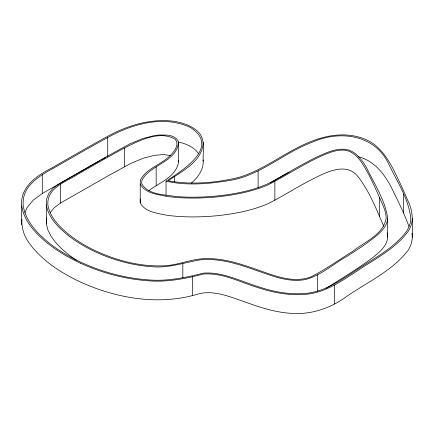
<?xml version="1.0" encoding="UTF-8"?>
<svg xmlns="http://www.w3.org/2000/svg" width="434" height="434" viewBox="0 0 434 434"><rect width="100%" height="100%" fill="white"/><g stroke="black" fill="none" stroke-linecap="round" stroke-linejoin="round"><path stroke-width="0.65" d="M140.215 183.983L140.345 180.094C146.654 167.904 161.736 164.746 170.714 154.976C174.582 151.184 179.725 144.338 175.124 139.227C159.338 129.837 137.99 141.164 123.538 148.477C108.202 156.75 93.147 165.544 78.006 174.175C66.256 181.759 46.628 187.672 47.886 204.946C50.046 217.911 60.218 227.487 69.977 235.385A155.019 89.502 0 0 0 96.739 251.362C117.039 260.59 139.2 266.362 161.605 265.885C177.039 265.906 191.253 258.49 206.692 258.642C231.197 258.203 253.592 269.243 276.518 276.225C287.639 279.469 299.883 281.194 310.977 276.881C325.815 269.389 339.345 259.521 353.488 250.803C365.102 241.564 383.368 234.572 386.135 218.269C386.114 210.935 382.441 204.311 379.652 197.73C374.195 185.812 369.036 173.654 361.772 162.696C357.741 156.902 352.327 151.173 344.981 150.191C335.997 149.383 327.507 153.332 319.5 156.864C301.489 165.305 284.91 176.432 267.116 185.275C251.21 191.909 234.116 195.078 217.043 196.9C200.264 198.446 183.289 198.691 166.564 196.369C157.341 194.323 145.032 193.412 140.215 183.983L140.215 202.814C145.032 212.248 157.341 213.159 166.564 215.204C183.289 217.521 200.264 217.282 217.043 215.736C234.116 213.913 251.21 210.74 267.116 204.105C282.561 196.515 296.97 187 312.334 179.242C326.026 172.379 346.625 161.209 358.527 177.284C369.752 192.002 376.452 209.541 383.824 226.369M140.215 202.814L140.345 198.929M203.237 142.314C202.434 161.708 182.047 170.98 168.229 180.783C191.291 185.036 215.248 182.898 237.973 177.669C267.029 169.271 290.134 147.43 319.185 138.652C335.959 133.309 355.175 133.037 370.766 142.043C381.112 148.466 387.877 158.931 393.399 169.51C398.884 180.273 403.88 191.286 408.638 202.39C413.917 213.349 412.061 225.745 412.3 237.463A67.916 39.212 0 0 1 408.106 250.309C392.271 270.973 367.517 282.008 346.533 296.514C331.006 308.048 311.91 314.574 292.483 313.435C277.993 312.686 263.943 308.715 250.347 303.843C234.143 298.603 217.342 290.075 199.862 293.503C160.471 305.975 117.343 298.809 80.361 281.981A181.434 104.751 0 0 1 49.02 263.27C40.937 256.885 33.467 249.653 27.798 241.006C20.62 230.617 21.326 217.841 21.7 205.83C19.818 187.39 36.716 175.493 51.293 168.24C68.55 158.345 85.758 148.357 103.194 138.782C124.515 126.462 149.247 118.015 174.132 121.319C182.736 122.768 191.313 125.589 197.893 131.54C206.036 139.314 202.559 151.233 203.237 161.144C203.535 170.009 197.698 177.549 191.378 183.148M21.7 224.666L21.928 219.43M76.351 260.15A156.576 90.397 0 0 1 68.74 254.753L61.601 248.715L55.644 242.503L51.017 236.226L47.87 229.966L46.346 223.83L46.606 199.076L48.787 193.466L53.04 188.269L59.518 183.577L106.254 156.81L129.961 143.838L142.645 138.565L154.07 135.63L159.169 134.974L167.893 135.158L171.408 135.945L174.284 137.16L176.464 138.772L177.902 140.762L178.542 143.101L178.542 161.936C176.432 176.779 159.392 182.595 148.878 190.672M46.346 223.83L46.606 217.911M178.542 143.101C175.656 162.37 150.175 164.665 141.875 180.246L141.755 183.842C148.357 195.023 164.448 194.508 175.754 196.531C193 197.893 210.376 197.101 227.503 194.72C243.458 192.229 259.537 188.578 273.816 180.761C288.583 172.32 303.198 163.564 318.534 156.175C328.044 151.987 338.78 146.985 349.327 150.262C357.258 153.256 362.271 160.596 366.491 167.551C374.26 183.967 385.197 200.041 387.671 218.291L387.671 237.127C387.112 246.376 378.985 252.501 372.377 257.872C357.589 268.934 341.715 278.427 326.146 288.328M387.671 218.291C387.356 225.588 381.79 231.105 376.62 235.613C367.31 243.349 357.041 249.81 346.907 256.391C333.285 263.975 321.269 275.167 306.024 279.393C295.961 281.541 285.594 279.816 275.84 277.022C250.803 269.346 225.892 256.803 198.956 260.031C182.953 263.009 167.166 268.478 150.603 266.59C131.621 265.196 113.062 259.939 95.773 252.056A156.576 90.397 0 0 1 68.74 235.917C58.829 227.904 48.527 218.166 46.346 205M24.988 212.703L26.837 207.946L33.331 200.014L42.293 193.521L96.728 162.414M50.246 212.595L54.353 207.577L60.668 202.998L107.334 176.275L130.959 163.347L143.421 158.166L154.504 155.318L163.732 154.553L170.66 155.562M166.038 181.146C182.502 170.524 220.727 146.876 190.488 127.504C163.417 114.804 131.757 124.043 107.014 137.952C91.39 146.361 76.069 155.323 60.651 164.106C44.561 173.486 21.147 183.278 23.241 205.781C25.774 221.92 38.024 234.132 50.257 243.903A179.882 103.856 0 0 0 81.326 262.451C102.37 272.08 125.03 278.183 148.124 279.87C166.927 281.558 185.389 277.646 203.481 273.138C222.658 271.684 240.317 281.194 258.176 286.657C272.698 291.534 288.008 294.61 303.388 293.541C323.021 292.695 339.328 281.199 355.213 270.908C372.98 258.718 393.557 248.85 406.658 231.17A66.407 38.344 0 0 0 410.765 218.606C408.817 198.582 396.736 181.081 388.316 163.233C374.141 134.204 339.068 129.994 311.872 142.363C283.706 152.866 260.693 175.238 230.497 180.316C209.324 183.918 187.173 185.926 166.038 181.146L166.038 195.273M80.361 263.145C101.654 272.888 124.591 279.051 147.961 280.76C166.911 282.415 185.551 278.623 203.779 274.011C222.593 272.688 239.883 282.116 257.416 287.433C272.254 292.418 287.899 295.516 303.605 294.426C323.563 293.568 340.213 282.019 356.347 271.51C374.238 259.244 394.94 249.29 408.106 231.474A67.916 39.212 0 0 0 412.3 218.627M270.127 182.915L287.482 173.144M97.276 162.11L100.048 160.569M101.203 159.929L103.303 158.779M104.247 158.264L105.782 157.439M288.046 172.841L289.185 172.238M178.157 142.005C185.947 143.649 194.253 147.017 198.777 153.896M358.121 156.782C374.276 160.401 384.904 174.555 391.929 188.6C398.021 201.034 404.276 213.479 408.974 226.521M202.906 159.934L203.237 161.144M178.222 160.764L178.542 161.936M21.7 205.83C24.255 222.17 36.635 234.55 49.026 244.434A181.434 104.751 0 0 0 80.366 263.145M387.312 233.02L387.671 237.127M412.11 233.275L412.3 237.463M403.463 194.155L403.463 212.991M379.652 197.73L379.652 216.561M334.592 285.165L334.592 303.995M317.59 274.852L317.59 290.997M274.863 181.412L274.863 200.248M258.105 170.996L258.105 187.813M192.441 276.751L192.441 295.587M182.828 263.655L182.828 277.782M174.468 176.535L174.468 181.917M156.159 167.041L156.159 185.877M124.314 148.075L124.314 166.906M107.735 137.578L107.735 156.408M60.668 184.168L60.668 202.998M42.293 174.685L42.293 193.521"/></g></svg>
